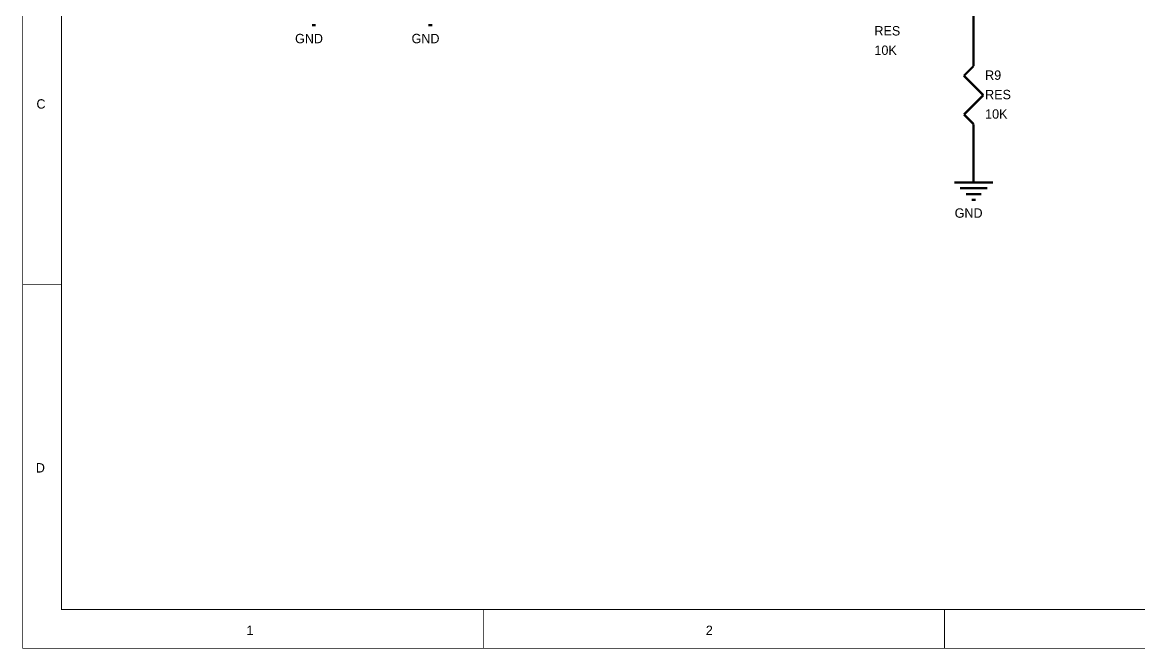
# Model space of a CAD drawing. Header units: millimetres. Extents: x 0 to 9.5, y 0 to 7.5.
# Drawn here: x 0 to 5.75, y 0 to 3.22 of the extents above; entities that cross this region are included whole.
import ezdxf

# ---------------------------------------------------------------- set-up
doc = ezdxf.new("R2010")
doc.units = ezdxf.units.MM
doc.header["$MEASUREMENT"] = 0
doc.layers.add('Sheet', color=255, linetype='Continuous')

msp = doc.modelspace()

# ---------------------------------------------------------------- linework, layer by layer
at = {"layer": 'Sheet', "const_width": 0.0039}
for points in [[(0.0008, 7.5), (0.0008, 0), (9.4996, 0), (9.4996, 7.5), (0.0008, 7.5), (0.0008, 7.5)], [(0.0008, 7.5), (9.4996, 7.5), (9.4996, 0), (0.0008, 0), (0.0008, 7.5)], [(0.2009, 7.2999), (0.2009, 0.1997), (9.2995, 0.1997), (9.2995, 7.2999), (0.2009, 7.2999), (0.2009, 7.2999)], [(0.2009, 7.2999), (9.2995, 7.2999), (9.2995, 0.1997), (0.2009, 0.1997), (0.2009, 7.2999)]]:
    msp.add_lwpolyline(points, close=True, dxfattribs=at)
at = {"layer": 'Sheet'}
for points, const_width in [([(4.9001, 3.2999), (4.9001, 3.1)], 0.0118), ([(1.4906, 3.2098), (1.5106, 3.2098)], 0.0118), ([(2.0905, 3.2098), (2.1105, 3.2098)], 0.0118), ([(4.9001, 2.9999), (4.9001, 3.1)], 0.0118), ([(4.9001, 2.9999), (4.8501, 2.9499)], 0.0118), ([(4.8501, 2.9499), (4.9501, 2.8498)], 0.0118), ([(4.9501, 2.8498), (4.8501, 2.75)], 0.0118), ([(4.8501, 2.75), (4.9001, 2.6999)], 0.0118), ([(4.9001, 2.6999), (4.9001, 2.5999)], 0.0118), ([(4.9001, 2.5999), (4.9001, 2.5)], 0.0118), ([(4.9001, 2.5), (4.9001, 2.3999)], 0.0118), ([(4.8, 2.3999), (5.0001, 2.3999)], 0.0118), ([(4.83, 2.3699), (4.9701, 2.3699)], 0.0118), ([(4.8601, 2.3399), (4.9401, 2.3399)], 0.0118), ([(4.8901, 2.3099), (4.9101, 2.3099)], 0.0118), ([(0.0008, 1.875), (0.2007, 1.875)], 0.0039), ([(2.3754, 0), (2.3754, 0.1997)], 0.0039), ([(4.75, 0), (4.75, 0.1997)], 0.0039)]:
    msp.add_lwpolyline(points, dxfattribs=dict(at, const_width=const_width))

# ---------------------------------------------------------------- texts
for s, height, p in [('GND', 0.04837, (1.4041, 3.1171)), ('GND', 0.04837, (2.0044, 3.1171)), ('RES', 0.04837, (4.389, 3.1571)), ('10K', 0.04837, (4.389, 3.057)), ('R9', 0.04837, (4.9593, 2.9286)), ('RES', 0.04837, (4.9593, 2.8286)), ('C', 0.0484, (0.0717, 2.7802)), ('10K', 0.04837, (4.9593, 2.7285)), ('GND', 0.04837, (4.8025, 2.2181)), ('D', 0.0484, (0.0684, 0.9056)), ('1', 0.0484, (1.1539, 0.0684)), ('2', 0.0484, (3.5202, 0.0684))]:
    msp.add_text(s, height=height, dxfattribs=at).set_placement(p)

doc.saveas('drawing.dxf')
